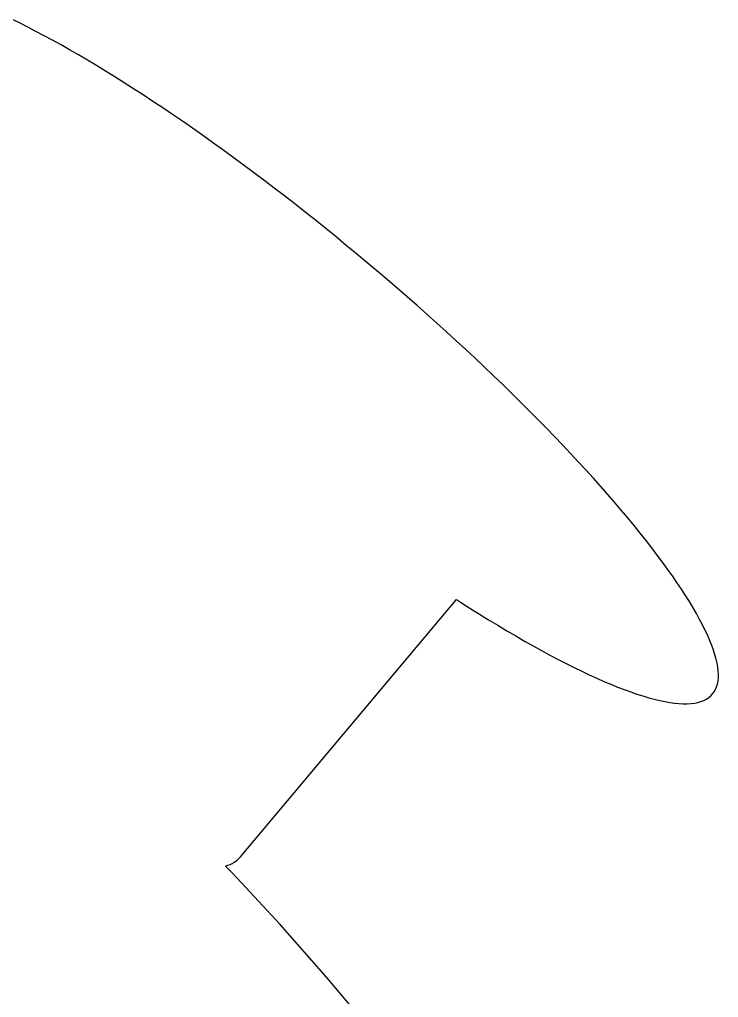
# Model space of a CAD drawing. Header units: metres. Extents: x -53 to 53, y -52 to 53.
# Drawn here: x 29.24 to 40.25, y 29.07 to 44.49 of the extents above; entities that cross this region are included whole.
import ezdxf

# ---------------------------------------------------------------- set-up
doc = ezdxf.new("R2010")
doc.units = ezdxf.units.M

msp = doc.modelspace()

# ---------------------------------------------------------------- linework, layer by layer
for p, q in [((29.2433, 44.4329), (29.1218, 44.4921)), ((29.3674, 44.3706), (29.2433, 44.4329)), ((29.4941, 44.3054), (29.3674, 44.3706)), ((29.6233, 44.2371), (29.4941, 44.3054)), ((29.7549, 44.1659), (29.6233, 44.2371)), ((29.8888, 44.0918), (29.7549, 44.1659)), ((30.0249, 44.0149), (29.8888, 44.0918)), ((30.1632, 43.9352), (30.0249, 44.0149)), ((30.3036, 43.8526), (30.1632, 43.9352)), ((30.4459, 43.7674), (30.3036, 43.8526)), ((30.5902, 43.6795), (30.4459, 43.7674)), ((30.7363, 43.5891), (30.5902, 43.6795)), ((30.8841, 43.496), (30.7363, 43.5891)), ((31.0335, 43.4005), (30.8841, 43.496)), ((31.1846, 43.3025), (31.0335, 43.4005)), ((31.337, 43.2022), (31.1846, 43.3025)), ((31.4909, 43.0995), (31.337, 43.2022)), ((31.646, 42.9946), (31.4909, 43.0995)), ((31.8023, 42.8875), (31.646, 42.9946)), ((31.9596, 42.7782), (31.8023, 42.8875)), ((32.118, 42.6669), (31.9596, 42.7782)), ((32.2773, 42.5536), (32.118, 42.6669)), ((32.4374, 42.4384), (32.2773, 42.5536)), ((32.5982, 42.3213), (32.4374, 42.4384)), ((32.7596, 42.2024), (32.5982, 42.3213)), ((32.9214, 42.0818), (32.7596, 42.2024)), ((33.0838, 41.9596), (32.9214, 42.0818)), ((33.2464, 41.8358), (33.0838, 41.9596)), ((33.4092, 41.7105), (33.2464, 41.8358)), ((33.5722, 41.5838), (33.4092, 41.7105)), ((33.7352, 41.4557), (33.5722, 41.5838)), ((33.8981, 41.3264), (33.7352, 41.4557)), ((34.0609, 41.1958), (33.8981, 41.3264)), ((34.2233, 41.0642), (34.0609, 41.1958)), ((34.3854, 40.9316), (34.2233, 41.0642)), ((34.5471, 40.798), (34.3854, 40.9316)), ((34.7081, 40.6635), (34.5471, 40.798)), ((34.8685, 40.5282), (34.7081, 40.6635)), ((35.0282, 40.3922), (34.8685, 40.5282)), ((35.187, 40.2556), (35.0282, 40.3922)), ((35.3448, 40.1185), (35.187, 40.2556)), ((35.5016, 39.9809), (35.3448, 40.1185)), ((35.6573, 39.8429), (35.5016, 39.9809)), ((35.8117, 39.7046), (35.6573, 39.8429)), ((35.9648, 39.5661), (35.8117, 39.7046)), ((36.1165, 39.4275), (35.9648, 39.5661)), ((36.2666, 39.2888), (36.1165, 39.4275)), ((36.4152, 39.1502), (36.2666, 39.2888)), ((36.5621, 39.0117), (36.4152, 39.1502)), ((36.7072, 38.8734), (36.5621, 39.0117)), ((36.8504, 38.7354), (36.7072, 38.8734)), ((36.9917, 38.5978), (36.8504, 38.7354)), ((37.1309, 38.4606), (36.9917, 38.5978)), ((37.268, 38.324), (37.1309, 38.4606)), ((37.4029, 38.1879), (37.268, 38.324)), ((37.5356, 38.0526), (37.4029, 38.1879)), ((37.6658, 37.9181), (37.5356, 38.0526)), ((37.7937, 37.7844), (37.6658, 37.9181)), ((37.9189, 37.6517), (37.7937, 37.7844)), ((38.0417, 37.52), (37.9189, 37.6517)), ((38.1617, 37.3894), (38.0417, 37.52)), ((38.279, 37.26), (38.1617, 37.3894)), ((38.3935, 37.1318), (38.279, 37.26)), ((38.5051, 37.005), (38.3935, 37.1318)), ((38.6137, 36.8796), (38.5051, 37.005)), ((38.7193, 36.7557), (38.6137, 36.8796)), ((38.8219, 36.6334), (38.7193, 36.7557)), ((38.9213, 36.5126), (38.8219, 36.6334)), ((39.0175, 36.3937), (38.9213, 36.5126)), ((39.1105, 36.2764), (39.0175, 36.3937)), ((39.2001, 36.1611), (39.1105, 36.2764)), ((39.2864, 36.0477), (39.2001, 36.1611)), ((39.3692, 35.9362), (39.2864, 36.0477)), ((39.4486, 35.8268), (39.3692, 35.9362)), ((39.5245, 35.7196), (39.4486, 35.8268)), ((39.5968, 35.6145), (39.5245, 35.7196)), ((39.6655, 35.5117), (39.5968, 35.6145)), ((39.7305, 35.4112), (39.6655, 35.5117)), ((32.7173, 31.2902), (36.1217, 35.3473)), ((36.1217, 35.3473), (36.1844, 35.3066)), ((39.7919, 35.313), (39.7305, 35.4112)), ((39.8495, 35.2173), (39.7919, 35.313)), ((36.1844, 35.3066), (36.3338, 35.211)), ((36.3338, 35.211), (36.4817, 35.118)), ((39.9034, 35.1241), (39.8495, 35.2173)), ((36.4817, 35.118), (36.6277, 35.0275)), ((36.6277, 35.0275), (36.772, 34.9396)), ((39.9535, 35.0335), (39.9034, 35.1241)), ((39.9998, 34.9454), (39.9535, 35.0335)), ((36.772, 34.9396), (36.9144, 34.8544)), ((36.9144, 34.8544), (37.0547, 34.7719)), ((40.0422, 34.86), (39.9998, 34.9454)), ((40.0807, 34.7773), (40.0422, 34.86)), ((37.0547, 34.7719), (37.193, 34.6922)), ((40.1154, 34.6974), (40.0807, 34.7773)), ((40.1461, 34.6203), (40.1154, 34.6974)), ((37.193, 34.6922), (37.3292, 34.6152)), ((37.3292, 34.6152), (37.4631, 34.5411)), ((40.1729, 34.546), (40.1461, 34.6203)), ((40.1957, 34.4746), (40.1729, 34.546)), ((37.4631, 34.5411), (37.5946, 34.4699)), ((37.5946, 34.4699), (37.7238, 34.4017)), ((37.7238, 34.4017), (37.8505, 34.3364)), ((40.2145, 34.4062), (40.1957, 34.4746)), ((40.2294, 34.3407), (40.2145, 34.4062)), ((37.8505, 34.3364), (37.9746, 34.2742)), ((37.9746, 34.2742), (38.0961, 34.215)), ((40.2403, 34.2782), (40.2294, 34.3407)), ((40.2472, 34.2189), (40.2403, 34.2782)), ((38.0961, 34.215), (38.2149, 34.1589)), ((38.2149, 34.1589), (38.331, 34.106)), ((38.331, 34.106), (38.4442, 34.0562)), ((40.2439, 34.0594), (40.249, 34.1094)), ((40.2501, 34.1626), (40.2472, 34.2189)), ((40.249, 34.1094), (40.2501, 34.1626)), ((38.4442, 34.0562), (38.5544, 34.0096)), ((38.5544, 34.0096), (38.6617, 33.9662)), ((38.6617, 33.9662), (38.766, 33.926)), ((38.766, 33.926), (38.8671, 33.8891)), ((40.1837, 33.8915), (40.2047, 33.9286)), ((40.2047, 33.9286), (40.2218, 33.969)), ((40.2218, 33.969), (40.2348, 34.0126)), ((40.2348, 34.0126), (40.2439, 34.0594)), ((38.8671, 33.8891), (38.9651, 33.8556)), ((38.9651, 33.8556), (39.0599, 33.8253)), ((39.0599, 33.8253), (39.1513, 33.7984)), ((39.1513, 33.7984), (39.2394, 33.7747)), ((39.2394, 33.7747), (39.3242, 33.7545)), ((40.0194, 33.7558), (40.06, 33.7762)), ((40.06, 33.7762), (40.0968, 33.8)), ((40.0968, 33.8), (40.1297, 33.8272)), ((40.1297, 33.8272), (40.1586, 33.8577)), ((40.1586, 33.8577), (40.1837, 33.8915)), ((39.3242, 33.7545), (39.4055, 33.7377)), ((39.4055, 33.7377), (39.4833, 33.7242)), ((39.4833, 33.7242), (39.5575, 33.7141)), ((39.5575, 33.7141), (39.6282, 33.7074)), ((39.6282, 33.7074), (39.6953, 33.7041)), ((39.6953, 33.7041), (39.7587, 33.7042)), ((39.7587, 33.7042), (39.8183, 33.7077)), ((39.8183, 33.7077), (39.8743, 33.7147)), ((39.8743, 33.7147), (39.9265, 33.725)), ((39.9265, 33.725), (39.9748, 33.7387)), ((39.9748, 33.7387), (40.0194, 33.7558)), ((32.4818, 31.144), (32.5182, 31.156)), ((32.5182, 31.156), (32.5527, 31.1698)), ((32.5527, 31.1698), (32.5852, 31.1853)), ((32.5852, 31.1853), (32.6157, 31.2028)), ((32.6157, 31.2028), (32.6442, 31.222)), ((32.6442, 31.222), (32.6706, 31.2429)), ((32.6706, 31.2429), (32.695, 31.2657)), ((32.695, 31.2657), (32.7173, 31.2902)), ((32.4797, 31.1435), (32.4818, 31.144)), ((32.5911, 31.0293), (32.4797, 31.1435)), ((33.3428, 30.2201), (32.5911, 31.0293)), ((34.0744, 29.3928), (33.3428, 30.2201)), ((34.7855, 28.5477), (34.0744, 29.3928))]:
    msp.add_line(p, q)

doc.saveas('drawing.dxf')
